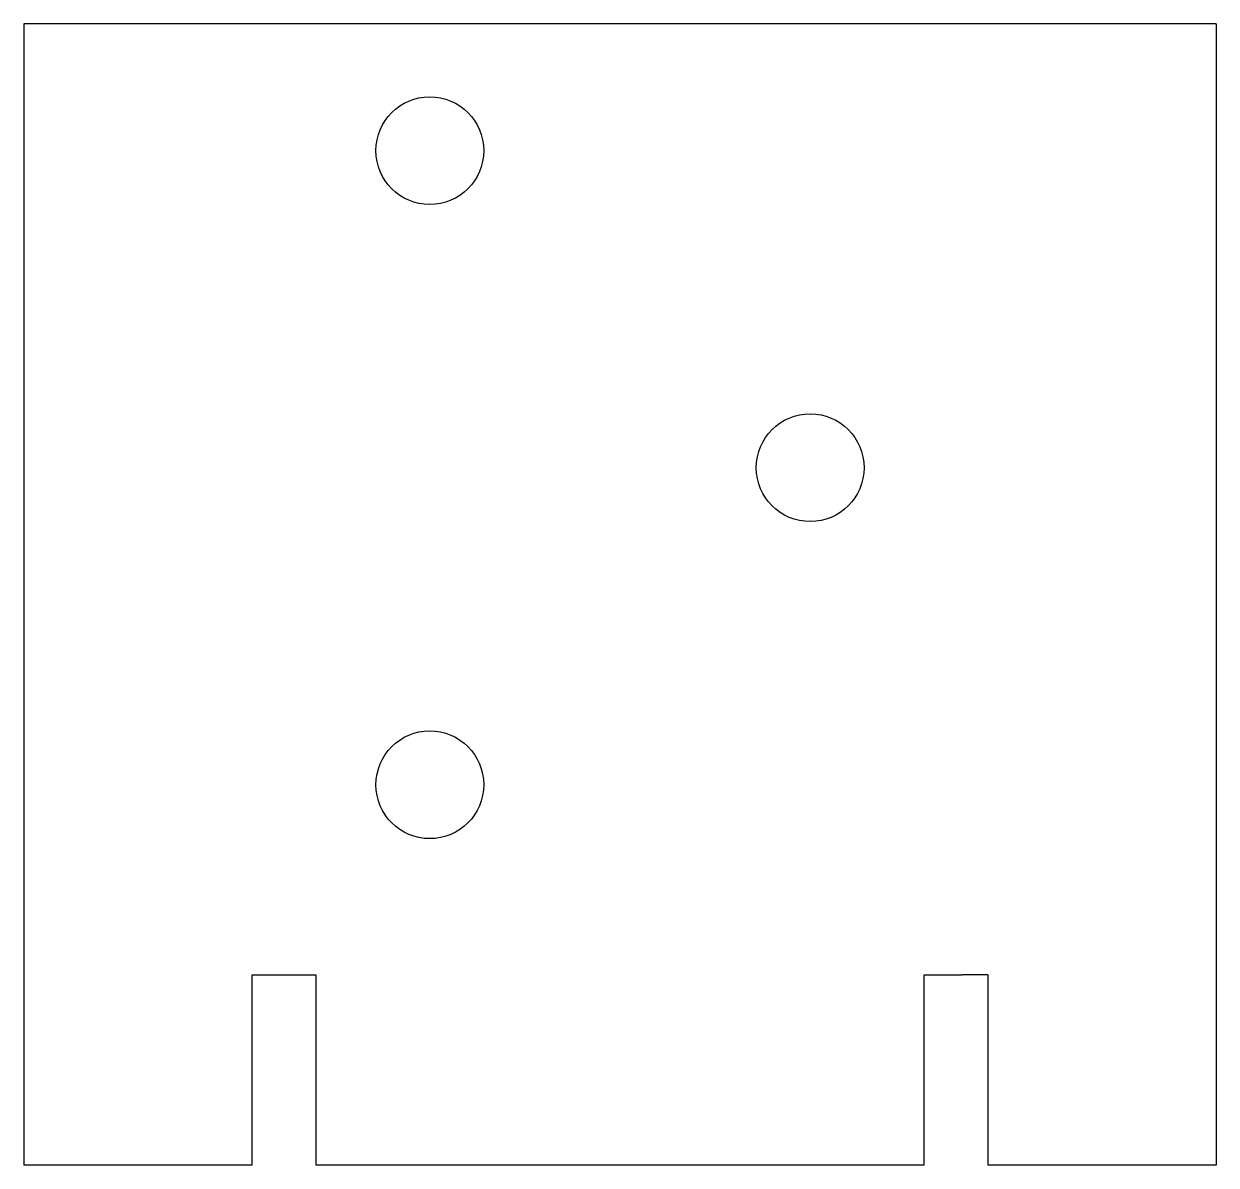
# Model space of a CAD drawing. Header units: millimetres. Extents: x 269.8 to 363.8, y 165.8 to 255.8.
import ezdxf

# ---------------------------------------------------------------- set-up
doc = ezdxf.new("R2010")
doc.units = ezdxf.units.MM
doc.layers.add('Default', color=7, linetype='Continuous')
doc.layers.add('JUNÇÃO_LONGARINA', color=7, linetype='Continuous')

# ---------------------------------------------------------------- blocks, each defined once
blk = doc.blocks.new('SE')
at = {"layer": 'JUNÇÃO_LONGARINA', "color": 7, "linetype": 'Continuous'}
for p, q in [((269.807, 255.794), (269.807, 165.794)), ((289.807, 255.794), (269.807, 255.794)), ((292.823, 255.794), (289.807, 255.794)), ((340.823, 255.794), (292.823, 255.794)), ((343.839, 255.794), (340.823, 255.794)), ((363.839, 255.794), (343.839, 255.794)), ((363.839, 255.794), (363.839, 165.794)), ((287.807, 180.794), (289.807, 180.794)), ((287.807, 165.794), (287.807, 180.794)), ((289.807, 180.794), (292.823, 180.794)), ((292.823, 180.794), (292.823, 165.794)), ((340.823, 165.794), (340.823, 180.794)), ((340.823, 180.794), (343.839, 180.794)), ((345.839, 180.794), (343.839, 180.794)), ((345.839, 180.794), (345.839, 165.794)), ((287.807, 165.794), (269.807, 165.794)), ((340.823, 165.794), (292.823, 165.794)), ((363.839, 165.794), (345.839, 165.794))]:
    blk.add_line(p, q, dxfattribs=at)
for centre in [(301.823, 245.794), (331.823, 220.794), (301.823, 195.794)]:
    blk.add_circle(centre, 4.25, dxfattribs=at)

msp = doc.modelspace()

# ---------------------------------------------------------------- block references
at = {"layer": 'Default'}
msp.add_blockref('SE', (0, 0), dxfattribs=at)

doc.saveas('drawing.dxf')
